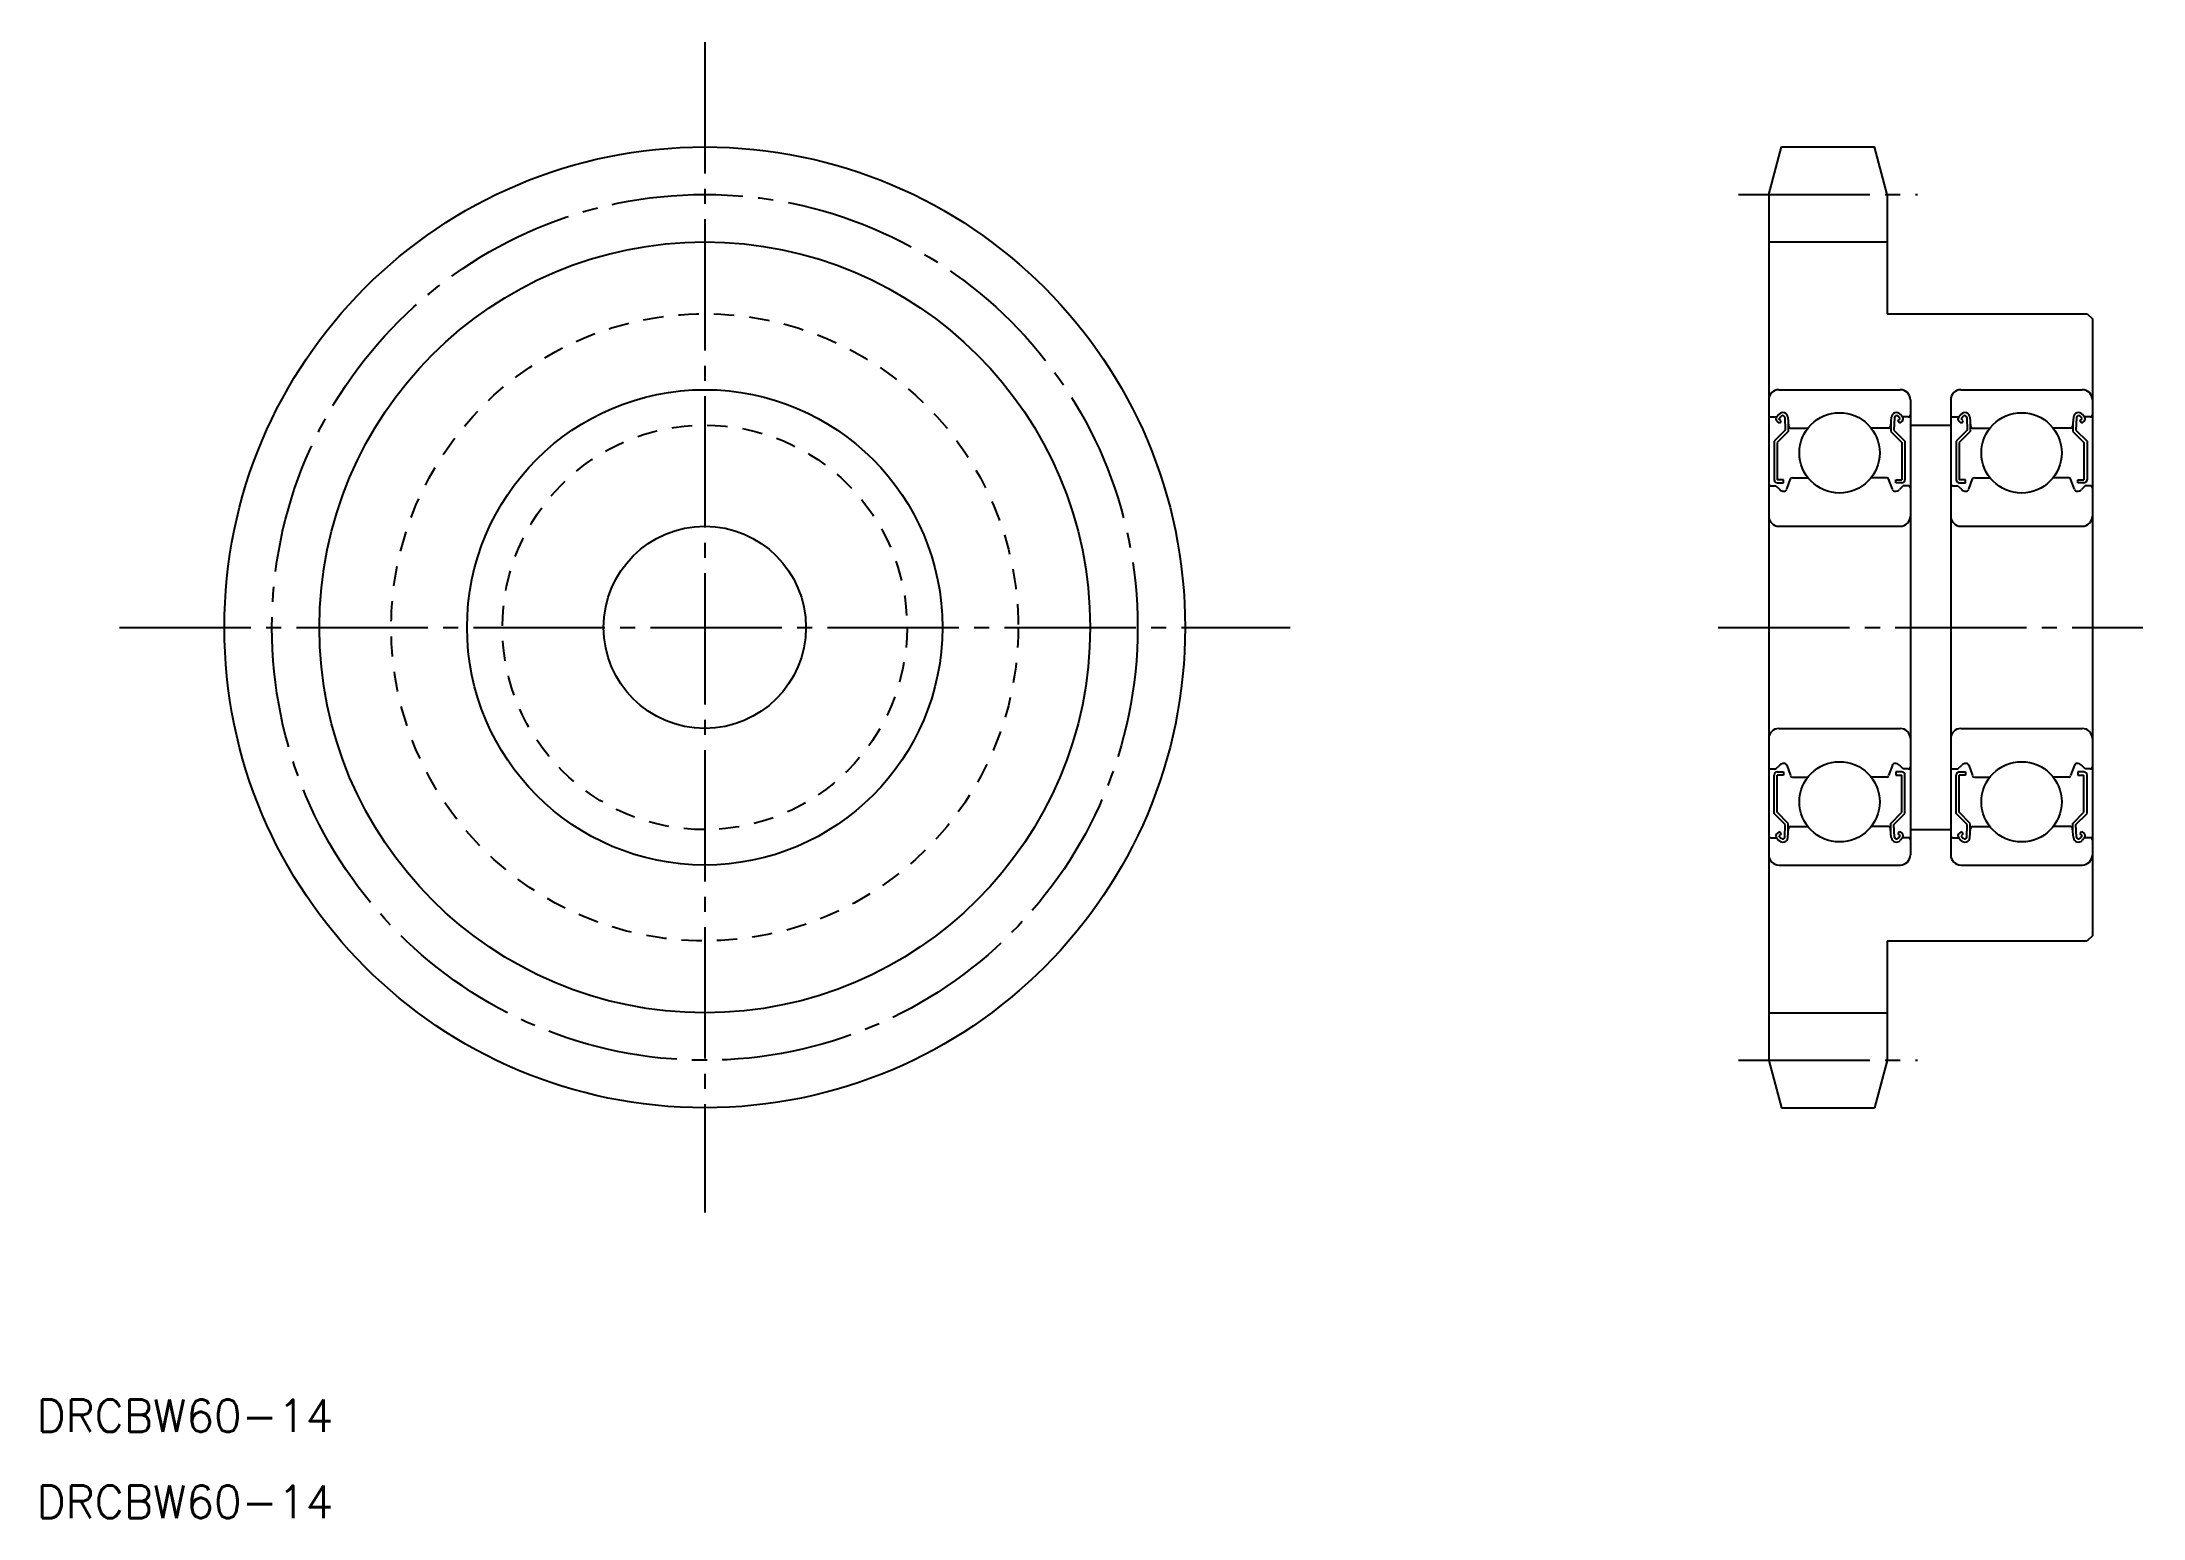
# Model space of a CAD drawing. Extents: x 99 to 306, y 354 to 500.
import ezdxf

# ---------------------------------------------------------------- set-up
doc = ezdxf.new("R2010")
doc.units = 0
doc.linetypes.add('CENTER', pattern=[17.5, 13, -1.5, 1.5, -1.5])
doc.linetypes.add('DASHED', pattern=[3.5, 2, -1.5])
doc.layers.get('0').update_dxf_attribs({"linetype": 'CONTINUOUS'})
doc.layers.add('CENTER', color=1, linetype='CENTER')
doc.styles.get("Standard").update_dxf_attribs({"font": 'txt.shx', "bigfont": '@extfont2.shx'})

msp = doc.modelspace()

# ---------------------------------------------------------------- linework, layer by layer
at = {"color": 7, "linetype": 'CONTINUOUS'}
for p, q in [((269.32, 485.07), (270.58, 489.76)), ((270.58, 489.76), (279.77, 489.76)), ((281.02, 485.07), (279.77, 489.76)), ((269.32, 485.07), (269.32, 399.45)), ((281.02, 485.07), (281.02, 473.26)), ((281.02, 473.26), (300.82, 473.26)), ((300.82, 473.26), (301.32, 472.76)), ((301.32, 472.76), (301.32, 411.76)), ((283.32, 462.26), (287.32, 462.26)), ((283.32, 422.26), (287.32, 422.26)), ((301.32, 411.76), (300.82, 411.26)), ((281.02, 411.26), (300.82, 411.26)), ((281.02, 411.26), (281.02, 399.45)), ((285.97, 411.26), (285.97, 411.26)), ((290.92, 411.26), (290.92, 411.26)), ((269.32, 399.45), (270.58, 394.76)), ((281.02, 399.45), (279.77, 394.76)), ((270.58, 394.76), (279.77, 394.76))]:
    msp.add_line(p, q, dxfattribs=at)
at = {"color": 3, "linetype": 'CONTINUOUS'}
for p, q in [((269.32, 480.37), (281.02, 480.37)), ((269.32, 404.15), (281.02, 404.15))]:
    msp.add_line(p, q, dxfattribs=at)
for p, q in [((270.32, 465.76), (282.32, 465.76)), ((288.32, 465.76), (300.32, 465.76)), ((269.32, 464.76), (269.32, 419.76)), ((270.1, 463.06), (270.32, 463.33)), ((282.54, 463.06), (282.32, 463.33)), ((283.32, 464.76), (283.32, 419.76)), ((287.32, 464.76), (287.32, 419.76)), ((288.1, 463.06), (288.32, 463.33)), ((300.54, 463.06), (300.32, 463.33)), ((301.32, 464.76), (301.32, 419.76)), ((269.52, 463.06), (270.1, 463.06)), ((270.95, 461.77), (269.85, 460.67)), ((270.37, 462.45), (270.14, 462.64)), ((271.25, 461.64), (270.15, 460.54)), ((270.33, 462.87), (270.55, 463.13)), ((270.56, 462.68), (270.33, 462.87)), ((270.37, 462.45), (270.56, 462.68)), ((270.9, 463.01), (270.95, 461.77)), ((271.21, 463.05), (271.28, 462.15)), ((271.25, 462.49), (271.25, 461.64)), ((271.48, 461.96), (273.2, 461.96)), ((281.16, 461.96), (279.45, 461.96)), ((281.44, 463.05), (281.36, 462.15)), ((281.39, 462.49), (281.39, 461.64)), ((281.39, 461.64), (282.49, 460.54)), ((281.75, 463.01), (281.69, 461.77)), ((281.69, 461.77), (282.79, 460.67)), ((282.08, 462.68), (282.31, 462.87)), ((282.28, 462.45), (282.08, 462.68)), ((282.31, 462.87), (282.1, 463.13)), ((282.28, 462.45), (282.51, 462.64)), ((283.12, 463.06), (282.54, 463.06)), ((287.52, 463.06), (288.1, 463.06)), ((288.95, 461.77), (287.85, 460.67)), ((288.37, 462.45), (288.14, 462.64)), ((289.25, 461.64), (288.15, 460.54)), ((288.33, 462.87), (288.55, 463.13)), ((288.56, 462.68), (288.33, 462.87)), ((288.37, 462.45), (288.56, 462.68)), ((288.9, 463.01), (288.95, 461.77)), ((289.21, 463.05), (289.28, 462.15)), ((289.25, 462.49), (289.25, 461.64)), ((289.48, 461.96), (291.2, 461.96)), ((299.16, 461.96), (297.45, 461.96)), ((299.44, 463.05), (299.36, 462.15)), ((299.39, 462.49), (299.39, 461.64)), ((299.39, 461.64), (300.49, 460.54)), ((299.75, 463.01), (299.69, 461.77)), ((299.69, 461.77), (300.79, 460.67)), ((300.08, 462.68), (300.31, 462.87)), ((300.28, 462.45), (300.08, 462.68)), ((300.31, 462.87), (300.1, 463.13)), ((300.28, 462.45), (300.51, 462.64)), ((301.12, 463.06), (300.54, 463.06)), ((269.85, 460.67), (269.85, 456.86)), ((270.15, 460.54), (270.15, 456.86)), ((282.49, 460.54), (282.49, 456.86)), ((282.79, 460.67), (282.79, 456.86)), ((287.85, 460.67), (287.85, 456.86)), ((288.15, 460.54), (288.15, 456.86)), ((300.49, 460.54), (300.49, 456.86)), ((300.79, 460.67), (300.79, 456.86)), ((271.66, 457.06), (273.2, 457.06)), ((280.98, 457.06), (279.45, 457.06)), ((289.66, 457.06), (291.2, 457.06)), ((298.98, 457.06), (297.45, 457.06)), ((269.52, 456.26), (270.02, 456.26)), ((270.02, 456.26), (270.4, 455.89)), ((270.77, 456.86), (270.15, 456.86)), ((270.15, 456.56), (270.77, 456.56)), ((270.77, 456.56), (270.77, 456.86)), ((271.11, 455.91), (271.48, 456.93)), ((281.54, 455.91), (281.17, 456.93)), ((281.87, 456.86), (282.49, 456.86)), ((281.87, 456.56), (281.87, 456.86)), ((282.49, 456.56), (281.87, 456.56)), ((282.62, 456.26), (282.25, 455.89)), ((283.12, 456.26), (282.62, 456.26)), ((287.52, 456.26), (288.02, 456.26)), ((288.02, 456.26), (288.4, 455.89)), ((288.77, 456.86), (288.15, 456.86)), ((288.15, 456.56), (288.77, 456.56)), ((288.77, 456.56), (288.77, 456.86)), ((289.11, 455.91), (289.48, 456.93)), ((299.54, 455.91), (299.17, 456.93)), ((299.87, 456.86), (300.49, 456.86)), ((299.87, 456.56), (299.87, 456.86)), ((300.49, 456.56), (299.87, 456.56)), ((300.62, 456.26), (300.25, 455.89)), ((301.12, 456.26), (300.62, 456.26)), ((270.32, 452.26), (282.32, 452.26)), ((288.32, 452.26), (300.32, 452.26)), ((270.32, 432.26), (282.32, 432.26)), ((288.32, 432.26), (300.32, 432.26)), ((269.52, 428.26), (270.02, 428.26)), ((270.02, 428.26), (270.4, 428.64)), ((270.15, 427.96), (270.77, 427.96)), ((270.77, 427.96), (270.77, 427.66)), ((271.11, 428.62), (271.48, 427.6)), ((281.54, 428.62), (281.17, 427.6)), ((281.87, 427.96), (281.87, 427.66)), ((282.49, 427.96), (281.87, 427.96)), ((282.62, 428.26), (282.25, 428.64)), ((283.12, 428.26), (282.62, 428.26)), ((287.52, 428.26), (288.02, 428.26)), ((288.02, 428.26), (288.4, 428.64)), ((288.15, 427.96), (288.77, 427.96)), ((288.77, 427.96), (288.77, 427.66)), ((289.11, 428.62), (289.48, 427.6)), ((299.54, 428.62), (299.17, 427.6)), ((299.87, 427.96), (299.87, 427.66)), ((300.49, 427.96), (299.87, 427.96)), ((300.62, 428.26), (300.25, 428.64)), ((301.12, 428.26), (300.62, 428.26)), ((269.85, 423.86), (269.85, 427.66)), ((270.15, 423.98), (270.15, 427.66)), ((270.77, 427.66), (270.15, 427.66)), ((271.66, 427.46), (273.2, 427.46)), ((280.98, 427.46), (279.45, 427.46)), ((281.87, 427.66), (282.49, 427.66)), ((282.49, 423.98), (282.49, 427.66)), ((282.79, 423.86), (282.79, 427.66)), ((287.85, 423.86), (287.85, 427.66)), ((288.15, 423.98), (288.15, 427.66)), ((288.77, 427.66), (288.15, 427.66)), ((289.66, 427.46), (291.2, 427.46)), ((298.98, 427.46), (297.45, 427.46)), ((299.87, 427.66), (300.49, 427.66)), ((300.49, 423.98), (300.49, 427.66)), ((300.79, 423.86), (300.79, 427.66)), ((270.95, 422.76), (269.85, 423.86)), ((271.25, 422.88), (270.15, 423.98)), ((281.39, 422.88), (282.49, 423.98)), ((281.69, 422.76), (282.79, 423.86)), ((288.95, 422.76), (287.85, 423.86)), ((289.25, 422.88), (288.15, 423.98)), ((299.39, 422.88), (300.49, 423.98)), ((299.69, 422.76), (300.79, 423.86)), ((270.37, 422.08), (270.14, 421.89)), ((270.56, 421.85), (270.33, 421.66)), ((270.37, 422.08), (270.56, 421.85)), ((270.9, 421.52), (270.95, 422.76)), ((271.21, 421.48), (271.28, 422.38)), ((271.25, 422.04), (271.25, 422.88)), ((271.48, 422.56), (273.2, 422.56)), ((281.16, 422.56), (279.45, 422.56)), ((281.44, 421.48), (281.36, 422.38)), ((281.39, 422.04), (281.39, 422.88)), ((281.75, 421.52), (281.69, 422.76)), ((282.28, 422.08), (282.08, 421.85)), ((282.08, 421.85), (282.31, 421.66)), ((282.28, 422.08), (282.51, 421.89)), ((288.37, 422.08), (288.14, 421.89)), ((288.56, 421.85), (288.33, 421.66)), ((288.37, 422.08), (288.56, 421.85)), ((288.9, 421.52), (288.95, 422.76)), ((289.21, 421.48), (289.28, 422.38)), ((289.25, 422.04), (289.25, 422.88)), ((289.48, 422.56), (291.2, 422.56)), ((299.16, 422.56), (297.45, 422.56)), ((299.44, 421.48), (299.36, 422.38)), ((299.39, 422.04), (299.39, 422.88)), ((299.75, 421.52), (299.69, 422.76)), ((300.28, 422.08), (300.08, 421.85)), ((300.08, 421.85), (300.31, 421.66)), ((300.28, 422.08), (300.51, 421.89)), ((269.52, 421.46), (270.1, 421.46)), ((270.1, 421.46), (270.32, 421.2)), ((270.33, 421.66), (270.55, 421.4)), ((282.31, 421.66), (282.1, 421.4)), ((282.54, 421.46), (282.32, 421.2)), ((283.12, 421.46), (282.54, 421.46)), ((287.52, 421.46), (288.1, 421.46)), ((288.1, 421.46), (288.32, 421.2)), ((288.33, 421.66), (288.55, 421.4)), ((300.31, 421.66), (300.1, 421.4)), ((300.54, 421.46), (300.32, 421.2)), ((301.12, 421.46), (300.54, 421.46)), ((270.32, 418.76), (282.32, 418.76)), ((273.62, 418.76), (273.62, 418.76)), ((276.32, 418.76), (276.32, 418.76)), ((288.32, 418.76), (300.32, 418.76)), ((291.62, 418.76), (291.62, 418.76)), ((294.32, 418.76), (294.32, 418.76))]:
    msp.add_line(p, q)
at = {"color": 7, "linetype": 'CONTINUOUS'}
for radius in [47.5, 23.5, 10]:
    msp.add_circle((164.11, 442.26), radius, dxfattribs=at)
at = {"color": 3, "linetype": 'CONTINUOUS'}
msp.add_circle((164.11, 442.26), 38.11, dxfattribs=at)
at = {"color": 3, "linetype": 'DASHED'}
for radius in [31, 20]:
    msp.add_circle((164.11, 442.26), radius, dxfattribs=at)
for centre in [(276.32, 459.51), (294.32, 459.51), (276.32, 425.01), (294.32, 425.01)]:
    msp.add_circle(centre, 3.97)
for centre, radius, start, end in [((270.32, 464.76), 1, 90, 180), ((282.32, 464.76), 1, 0, 90), ((288.32, 464.76), 1, 90, 180), ((300.32, 464.76), 1, 0, 90), ((270.71, 463), 0.5, 4.987, 139.9098), ((281.94, 463), 0.5, 40.0902, 175.013), ((288.71, 463), 0.5, 4.987, 139.9098), ((299.94, 463), 0.5, 40.0902, 175.013), ((269.52, 463.26), 0.2, 180, 270), ((270.33, 462.87), 0.3, 139.9098, 229.9963), ((270.7, 463), 0.2, 2.3754, 139.9922), ((271.48, 462.16), 0.2, 184.987, 270), ((281.16, 462.16), 0.2, 270, 355.013), ((281.95, 463), 0.2, 40.0078, 177.6246), ((282.31, 462.87), 0.3, 310.0037, 40.0902), ((283.12, 463.26), 0.2, 270, 0), ((287.52, 463.26), 0.2, 180, 270), ((288.33, 462.87), 0.3, 139.9098, 229.9963), ((288.7, 463), 0.2, 2.3754, 139.9922), ((289.48, 462.16), 0.2, 184.987, 270), ((299.16, 462.16), 0.2, 270, 355.013), ((299.95, 463), 0.2, 40.0078, 177.6246), ((300.31, 462.87), 0.3, 310.0037, 40.0902), ((301.12, 463.26), 0.2, 270, 0), ((271.66, 456.86), 0.2, 90, 160.0299), ((280.98, 456.86), 0.2, 19.9701, 90), ((289.66, 456.86), 0.2, 90, 160.0299), ((298.98, 456.86), 0.2, 19.9701, 90), ((269.52, 456.06), 0.2, 90, 180), ((270.15, 456.86), 0.3, 180, 270), ((270.82, 456.31), 0.6, 225, 272.8048), ((270.82, 456.01), 0.3, 265.5374, 340.0299), ((281.82, 456.01), 0.3, 199.9701, 274.4626), ((281.83, 456.31), 0.6, 267.1952, 315), ((282.49, 456.86), 0.3, 270, 0), ((283.12, 456.06), 0.2, 0, 90), ((287.52, 456.06), 0.2, 90, 180), ((288.15, 456.86), 0.3, 180, 270), ((288.82, 456.31), 0.6, 225, 272.8048), ((288.82, 456.01), 0.3, 265.5374, 340.0299), ((299.82, 456.01), 0.3, 199.9701, 274.4626), ((299.83, 456.31), 0.6, 267.1952, 315), ((300.49, 456.86), 0.3, 270, 0), ((301.12, 456.06), 0.2, 0, 90), ((270.32, 453.26), 1, 180, 270), ((282.32, 453.26), 1, 270, 0), ((288.32, 453.26), 1, 180, 270), ((300.32, 453.26), 1, 270, 0), ((270.32, 431.26), 1, 90, 180), ((282.32, 431.26), 1, 0, 90), ((288.32, 431.26), 1, 90, 180), ((300.32, 431.26), 1, 0, 90), ((269.52, 428.46), 0.2, 180, 270), ((270.15, 427.66), 0.3, 90, 180), ((270.82, 428.21), 0.6, 87.1952, 135), ((270.82, 428.51), 0.3, 19.9701, 94.4626), ((281.82, 428.51), 0.3, 85.5374, 160.0299), ((281.83, 428.21), 0.6, 45, 92.8048), ((282.49, 427.66), 0.3, 0, 90), ((283.12, 428.46), 0.2, 270, 0), ((287.52, 428.46), 0.2, 180, 270), ((288.15, 427.66), 0.3, 90, 180), ((288.82, 428.21), 0.6, 87.1952, 135), ((288.82, 428.51), 0.3, 19.9701, 94.4626), ((299.82, 428.51), 0.3, 85.5374, 160.0299), ((299.83, 428.21), 0.6, 45, 92.8048), ((300.49, 427.66), 0.3, 0, 90), ((301.12, 428.46), 0.2, 270, 0), ((271.66, 427.66), 0.2, 199.9701, 270), ((280.98, 427.66), 0.2, 270, 340.0299), ((289.66, 427.66), 0.2, 199.9701, 270), ((298.98, 427.66), 0.2, 270, 340.0299), ((270.33, 421.66), 0.3, 130.0037, 220.0902), ((271.48, 422.36), 0.2, 90, 175.013), ((281.16, 422.36), 0.2, 4.987, 90), ((282.31, 421.66), 0.3, 319.9098, 49.9963), ((288.33, 421.66), 0.3, 130.0037, 220.0902), ((289.48, 422.36), 0.2, 90, 175.013), ((299.16, 422.36), 0.2, 4.987, 90), ((300.31, 421.66), 0.3, 319.9098, 49.9963), ((269.52, 421.26), 0.2, 90, 180), ((270.32, 419.76), 1, 180, 270), ((270.71, 421.52), 0.5, 220.0902, 355.013), ((270.7, 421.53), 0.2, 220.0078, 357.6246), ((281.94, 421.52), 0.5, 184.987, 319.9098), ((281.95, 421.53), 0.2, 182.3754, 319.9922), ((282.32, 419.76), 1, 270, 0), ((283.12, 421.26), 0.2, 0, 90), ((287.52, 421.26), 0.2, 90, 180), ((288.32, 419.76), 1, 180, 270), ((288.71, 421.52), 0.5, 220.0902, 355.013), ((288.7, 421.53), 0.2, 220.0078, 357.6246), ((299.94, 421.52), 0.5, 184.987, 319.9098), ((299.95, 421.53), 0.2, 182.3754, 319.9922), ((300.32, 419.76), 1, 270, 0), ((301.12, 421.26), 0.2, 0, 90)]:
    msp.add_arc(centre, radius, start, end)
at = {"layer": 'CENTER', "color": 1, "linetype": 'CENTER'}
for p, q in [((164.11, 500.13), (164.11, 384.39)), ((266.32, 485.07), (284.02, 485.07)), ((106.24, 442.26), (221.98, 442.26)), ((264.32, 442.26), (306.32, 442.26)), ((266.32, 399.46), (284.02, 399.46))]:
    msp.add_line(p, q, dxfattribs=at)
msp.add_circle((164.11, 442.26), 42.8, dxfattribs=at)

# ---------------------------------------------------------------- texts
at = {"color": 7, "linetype": 'CONTINUOUS'}
for p in [(98.03, 362.71), (98.03, 354.2)]:
    msp.add_text('DRCBW60-14', height=3.2, dxfattribs=at).set_placement(p)

doc.saveas('drawing.dxf')
